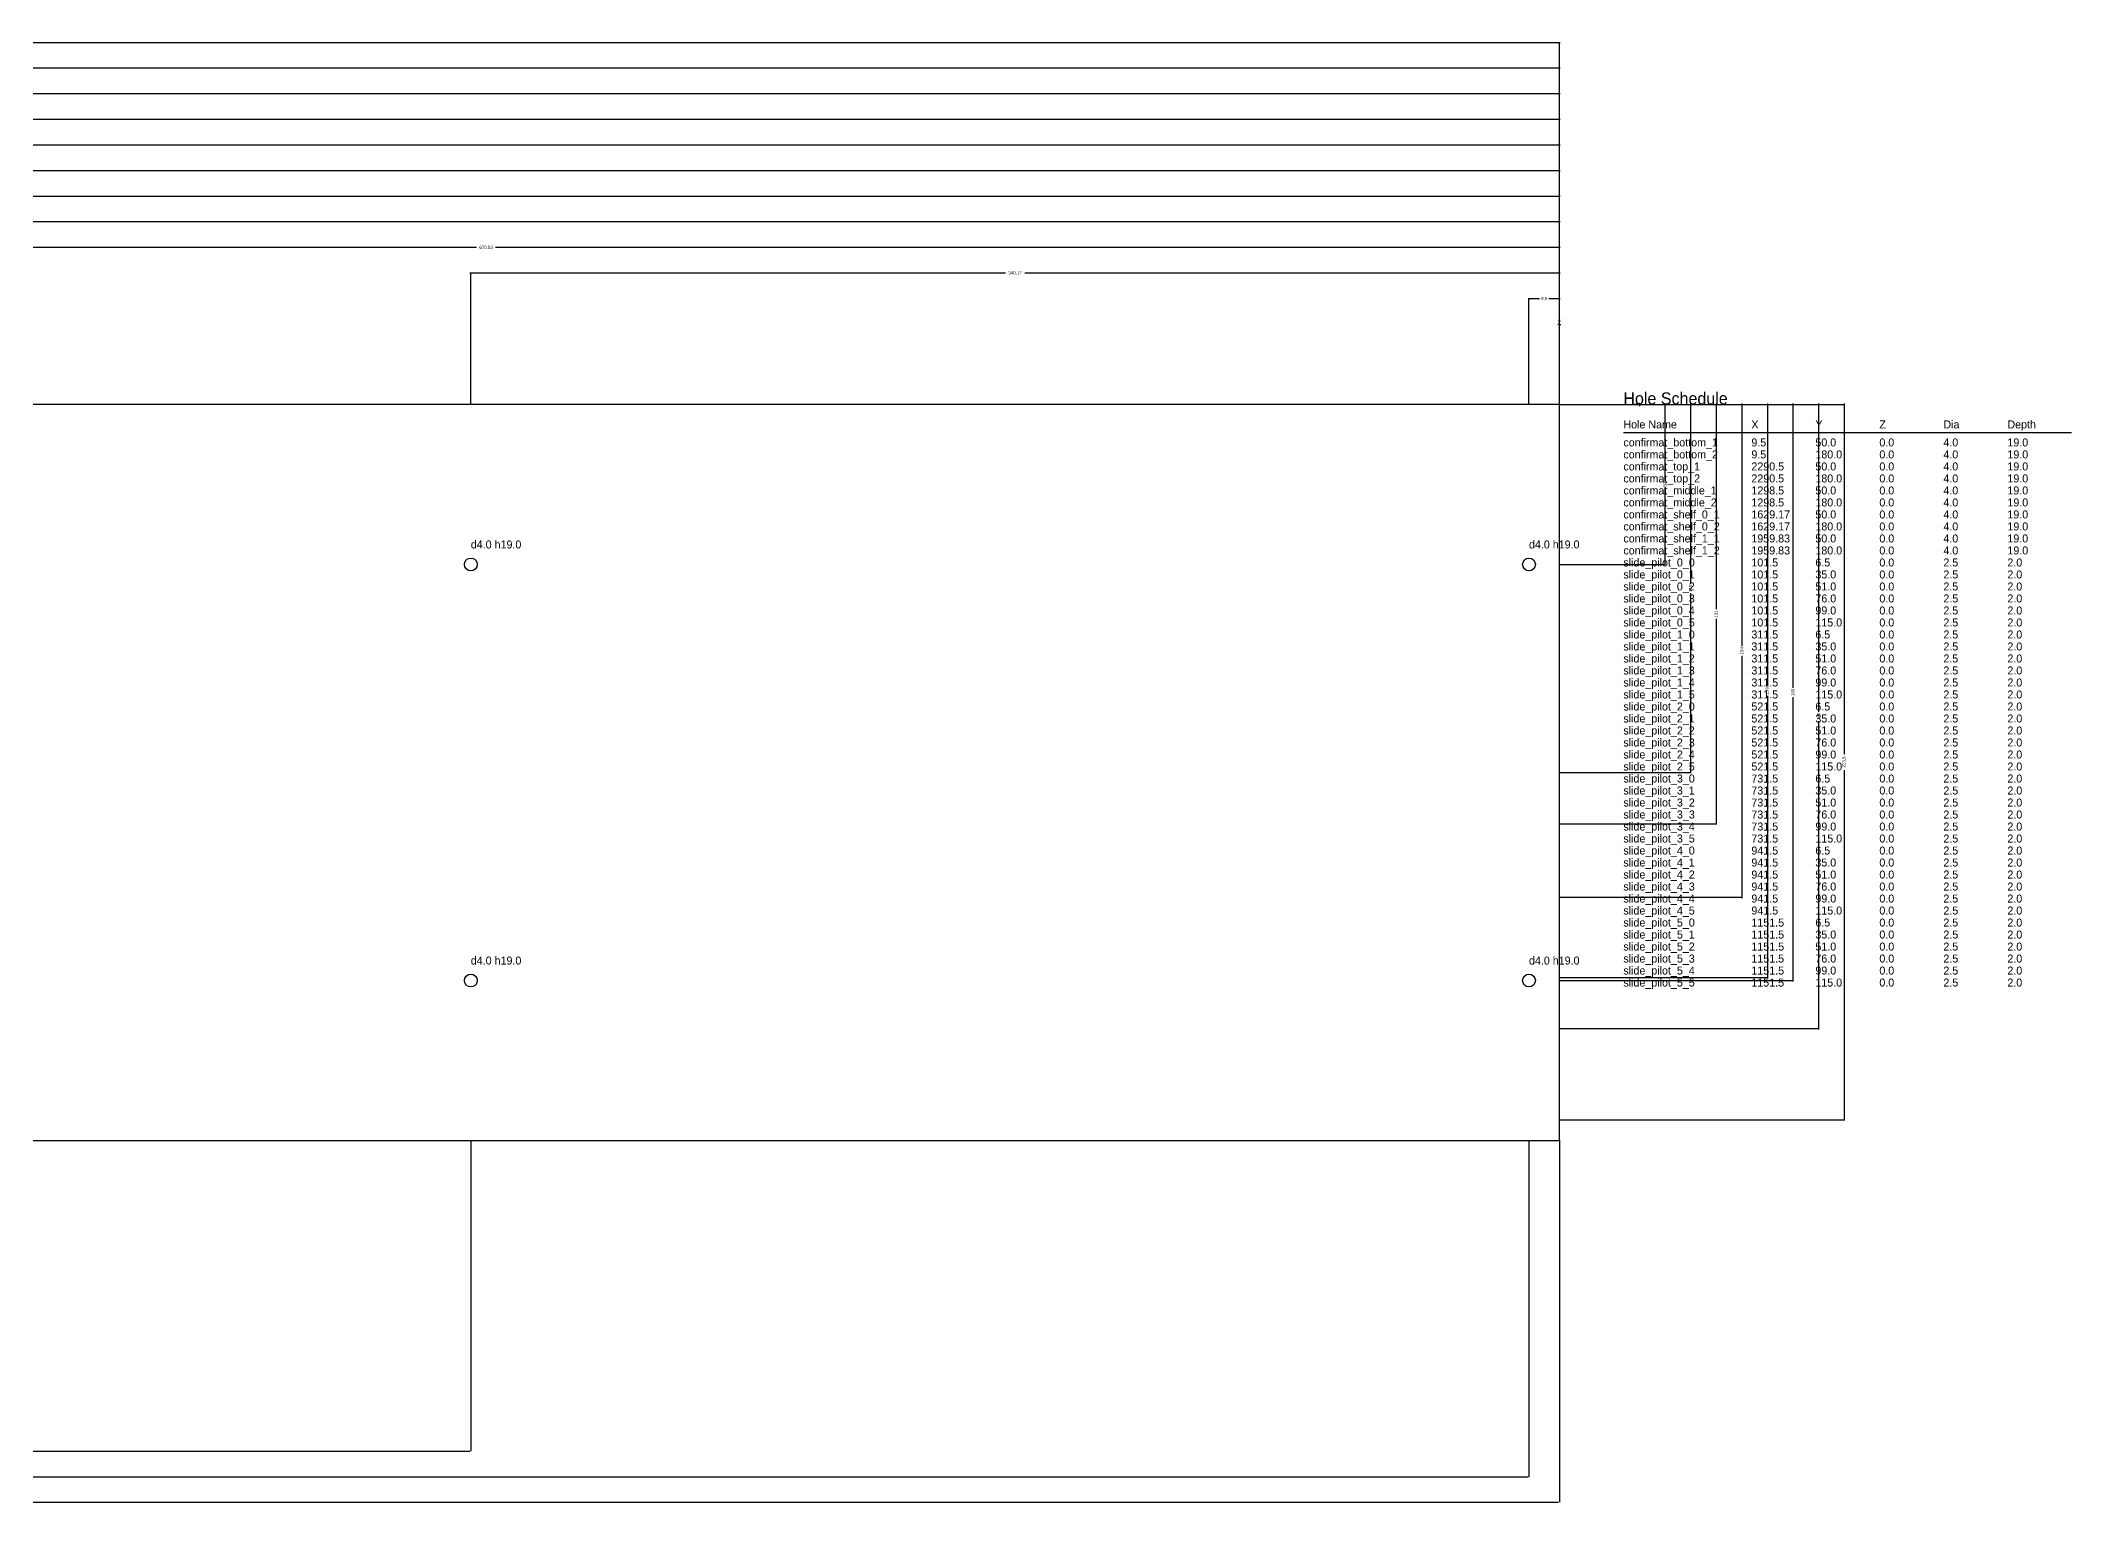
# Model space of a CAD drawing. Header units: millimetres. Extents: x -90 to 2460, y -114 to 344.
# Drawn here: x 1825 to 2460, y -114 to 344 of the extents above; entities that cross this region are included whole.
import ezdxf

# ---------------------------------------------------------------- set-up
doc = ezdxf.new("R2010")
doc.units = ezdxf.units.MM
for name, color, linetype in [('ANNOTATION', 6, 'CONTINUOUS'), ('CUT', 1, 'CONTINUOUS'), ('DIMENSION', 3, 'CONTINUOUS'), ('DRILL', 5, 'CONTINUOUS')]:
    doc.layers.add(name, color=color, linetype=linetype)
doc.dimstyles.get("Standard").update_dxf_attribs({"dimtxt": 2.5, "dimasz": 2.5, "dimexe": 1.25, "dimexo": 0.625, "dimtad": 1, "dimcen": 2.5, "dimazin": 3, "dimtfac": 1, "dimtmove": 0, "dimatfit": 3})

# ---------------------------------------------------------------- blocks, each defined once
blk = doc.blocks.new('_CLOSEDFILLED')
at = {"color": 0, "linetype": 'BYBLOCK'}
blk.add_solid([(-1, 0.2), (0, 0), (-1, -0.2)], dxfattribs=at)
blk = doc.blocks.new('*D10')
for p, q in [((0, 0), (0, -97)), ((1959.83, 0), (1959.83, -97)), ((0.25, -97), (976.415, -97)), ((983.415, -97), (1959.58, -97))]:
    blk.add_line(p, q)
at = {"layer": 'Defpoints'}
for p in [(0, 0), (1959.83, 0), (0, -97)]:
    blk.add_point(p, dxfattribs=at)
at = {"layer": 'DIMENSION', "xscale": 0.25, "yscale": 0.25, "rotation": 180}
blk.add_blockref('_CLOSEDFILLED', (0, -97), dxfattribs=at)
at = {"layer": 'DIMENSION', "xscale": 0.25, "yscale": 0.25}
blk.add_blockref('_CLOSEDFILLED', (1959.83, -97), dxfattribs=at)
at = {"layer": 'DIMENSION', "insert": (979.915, -97), "char_height": 1, "attachment_point": 5}
blk.add_mtext('1959,83', dxfattribs=at)
blk = doc.blocks.new('*D11')
for p, q in [((0, 0), (0, -105)), ((2290.5, 0), (2290.5, -105)), ((0.25, -105), (1142.25, -105)), ((1148.25, -105), (2290.25, -105))]:
    blk.add_line(p, q)
at = {"layer": 'Defpoints'}
for p in [(0, 0), (2290.5, 0), (0, -105)]:
    blk.add_point(p, dxfattribs=at)
at = {"layer": 'DIMENSION', "xscale": 0.25, "yscale": 0.25, "rotation": 180}
blk.add_blockref('_CLOSEDFILLED', (0, -105), dxfattribs=at)
at = {"layer": 'DIMENSION', "xscale": 0.25, "yscale": 0.25}
blk.add_blockref('_CLOSEDFILLED', (2290.5, -105), dxfattribs=at)
at = {"layer": 'DIMENSION', "insert": (1145.25, -105), "char_height": 1, "attachment_point": 5}
blk.add_mtext('2290,5', dxfattribs=at)
blk = doc.blocks.new('*D12')
for p, q in [((0, 0), (0, -113)), ((2300, 0), (2300, -113)), ((0.25, -113), (1148, -113)), ((1152, -113), (2299.75, -113))]:
    blk.add_line(p, q)
at = {"layer": 'Defpoints'}
for p in [(0, 0), (2300, 0), (0, -113)]:
    blk.add_point(p, dxfattribs=at)
at = {"layer": 'DIMENSION', "xscale": 0.25, "yscale": 0.25, "rotation": 180}
blk.add_blockref('_CLOSEDFILLED', (0, -113), dxfattribs=at)
at = {"layer": 'DIMENSION', "xscale": 0.25, "yscale": 0.25}
blk.add_blockref('_CLOSEDFILLED', (2300, -113), dxfattribs=at)
at = {"layer": 'DIMENSION', "insert": (1150, -113), "char_height": 1, "attachment_point": 5}
blk.add_mtext('2300', dxfattribs=at)
blk = doc.blocks.new('*D13')
for p, q in [((2299.75, 255), (2299.5, 255)), ((2300, 230), (2300, 255)), ((2300, 230), (2300, 255)), ((2300, 255), (2300, 255)), ((2300.25, 255), (2300.5, 255))]:
    blk.add_line(p, q)
at = {"layer": 'Defpoints'}
for p in [(2300, 255), (2300, 230), (2300, 230)]:
    blk.add_point(p, dxfattribs=at)
at = {"layer": 'DIMENSION', "xscale": 0.25, "yscale": 0.25}
blk.add_blockref('_CLOSEDFILLED', (2300, 255), dxfattribs=at)
at = {"layer": 'DIMENSION', "xscale": 0.25, "yscale": 0.25, "rotation": 180}
blk.add_blockref('_CLOSEDFILLED', (2300, 255), dxfattribs=at)
at = {"layer": 'DIMENSION', "insert": (2300, 256.125), "char_height": 1, "attachment_point": 5}
blk.add_mtext('0', dxfattribs=at)
blk = doc.blocks.new('*D14')
for p, q in [((2293.75, 263), (2290.25, 263)), ((2290.5, 230), (2290.5, 263)), ((2300.25, 263), (2296.75, 263)), ((2300, 230), (2300, 263))]:
    blk.add_line(p, q)
at = {"layer": 'Defpoints'}
for p in [(2300, 263), (2290.5, 230), (2300, 230)]:
    blk.add_point(p, dxfattribs=at)
at = {"layer": 'DIMENSION', "xscale": 0.25, "yscale": 0.25}
blk.add_blockref('_CLOSEDFILLED', (2290.5, 263), dxfattribs=at)
at = {"layer": 'DIMENSION', "xscale": 0.25, "yscale": 0.25, "rotation": 180}
blk.add_blockref('_CLOSEDFILLED', (2300, 263), dxfattribs=at)
at = {"layer": 'DIMENSION', "insert": (2295.25, 263), "char_height": 1, "attachment_point": 5}
blk.add_mtext('9,5', dxfattribs=at)
blk = doc.blocks.new('*D15')
for p, q in [((2126.915, 271), (1959.58, 271)), ((1959.83, 230), (1959.83, 271)), ((2300.25, 271), (2132.915, 271)), ((2300, 230), (2300, 271))]:
    blk.add_line(p, q)
at = {"layer": 'Defpoints'}
for p in [(2300, 271), (1959.83, 230), (2300, 230)]:
    blk.add_point(p, dxfattribs=at)
at = {"layer": 'DIMENSION', "xscale": 0.25, "yscale": 0.25}
blk.add_blockref('_CLOSEDFILLED', (1959.83, 271), dxfattribs=at)
at = {"layer": 'DIMENSION', "xscale": 0.25, "yscale": 0.25, "rotation": 180}
blk.add_blockref('_CLOSEDFILLED', (2300, 271), dxfattribs=at)
at = {"layer": 'DIMENSION', "insert": (2129.915, 271), "char_height": 1, "attachment_point": 5}
blk.add_mtext('340,17', dxfattribs=at)
blk = doc.blocks.new('*D16')
for p, q in [((1961.585, 279), (1628.92, 279)), ((1629.17, 230), (1629.17, 279)), ((2300.25, 279), (1967.585, 279)), ((2300, 230), (2300, 279))]:
    blk.add_line(p, q)
at = {"layer": 'Defpoints'}
for p in [(2300, 279), (1629.17, 230), (2300, 230)]:
    blk.add_point(p, dxfattribs=at)
at = {"layer": 'DIMENSION', "xscale": 0.25, "yscale": 0.25}
blk.add_blockref('_CLOSEDFILLED', (1629.17, 279), dxfattribs=at)
at = {"layer": 'DIMENSION', "xscale": 0.25, "yscale": 0.25, "rotation": 180}
blk.add_blockref('_CLOSEDFILLED', (2300, 279), dxfattribs=at)
at = {"layer": 'DIMENSION', "insert": (1964.585, 279), "char_height": 1, "attachment_point": 5}
blk.add_mtext('670,83', dxfattribs=at)
blk = doc.blocks.new('*D17')
for p, q in [((1796.25, 287), (1298.25, 287)), ((1298.5, 230), (1298.5, 287)), ((2300.25, 287), (1802.25, 287)), ((2300, 230), (2300, 287))]:
    blk.add_line(p, q)
at = {"layer": 'Defpoints'}
for p in [(2300, 287), (1298.5, 230), (2300, 230)]:
    blk.add_point(p, dxfattribs=at)
at = {"layer": 'DIMENSION', "xscale": 0.25, "yscale": 0.25}
blk.add_blockref('_CLOSEDFILLED', (1298.5, 287), dxfattribs=at)
at = {"layer": 'DIMENSION', "xscale": 0.25, "yscale": 0.25, "rotation": 180}
blk.add_blockref('_CLOSEDFILLED', (2300, 287), dxfattribs=at)
at = {"layer": 'DIMENSION', "insert": (1799.25, 287), "char_height": 1, "attachment_point": 5}
blk.add_mtext('1001,5', dxfattribs=at)
blk = doc.blocks.new('*D18')
for p, q in [((1722.75, 295), (1151.25, 295)), ((1151.5, 230), (1151.5, 295)), ((2300.25, 295), (1728.75, 295)), ((2300, 230), (2300, 295))]:
    blk.add_line(p, q)
at = {"layer": 'Defpoints'}
for p in [(2300, 295), (1151.5, 230), (2300, 230)]:
    blk.add_point(p, dxfattribs=at)
at = {"layer": 'DIMENSION', "xscale": 0.25, "yscale": 0.25}
blk.add_blockref('_CLOSEDFILLED', (1151.5, 295), dxfattribs=at)
at = {"layer": 'DIMENSION', "xscale": 0.25, "yscale": 0.25, "rotation": 180}
blk.add_blockref('_CLOSEDFILLED', (2300, 295), dxfattribs=at)
at = {"layer": 'DIMENSION', "insert": (1725.75, 295), "char_height": 1, "attachment_point": 5}
blk.add_mtext('1148,5', dxfattribs=at)
blk = doc.blocks.new('*D19')
for p, q in [((1617.75, 303), (941.25, 303)), ((941.5, 230), (941.5, 303)), ((2300.25, 303), (1623.75, 303)), ((2300, 230), (2300, 303))]:
    blk.add_line(p, q)
at = {"layer": 'Defpoints'}
for p in [(2300, 303), (941.5, 230), (2300, 230)]:
    blk.add_point(p, dxfattribs=at)
at = {"layer": 'DIMENSION', "xscale": 0.25, "yscale": 0.25}
blk.add_blockref('_CLOSEDFILLED', (941.5, 303), dxfattribs=at)
at = {"layer": 'DIMENSION', "xscale": 0.25, "yscale": 0.25, "rotation": 180}
blk.add_blockref('_CLOSEDFILLED', (2300, 303), dxfattribs=at)
at = {"layer": 'DIMENSION', "insert": (1620.75, 303), "char_height": 1, "attachment_point": 5}
blk.add_mtext('1358,5', dxfattribs=at)
blk = doc.blocks.new('*D20')
for p, q in [((1512.75, 311), (731.25, 311)), ((731.5, 230), (731.5, 311)), ((2300.25, 311), (1518.75, 311)), ((2300, 230), (2300, 311))]:
    blk.add_line(p, q)
at = {"layer": 'Defpoints'}
for p in [(2300, 311), (731.5, 230), (2300, 230)]:
    blk.add_point(p, dxfattribs=at)
at = {"layer": 'DIMENSION', "xscale": 0.25, "yscale": 0.25}
blk.add_blockref('_CLOSEDFILLED', (731.5, 311), dxfattribs=at)
at = {"layer": 'DIMENSION', "xscale": 0.25, "yscale": 0.25, "rotation": 180}
blk.add_blockref('_CLOSEDFILLED', (2300, 311), dxfattribs=at)
at = {"layer": 'DIMENSION', "insert": (1515.75, 311), "char_height": 1, "attachment_point": 5}
blk.add_mtext('1568,5', dxfattribs=at)
blk = doc.blocks.new('*D21')
for p, q in [((1407.75, 319), (521.25, 319)), ((521.5, 230), (521.5, 319)), ((2300.25, 319), (1413.75, 319)), ((2300, 230), (2300, 319))]:
    blk.add_line(p, q)
at = {"layer": 'Defpoints'}
for p in [(2300, 319), (521.5, 230), (2300, 230)]:
    blk.add_point(p, dxfattribs=at)
at = {"layer": 'DIMENSION', "xscale": 0.25, "yscale": 0.25}
blk.add_blockref('_CLOSEDFILLED', (521.5, 319), dxfattribs=at)
at = {"layer": 'DIMENSION', "xscale": 0.25, "yscale": 0.25, "rotation": 180}
blk.add_blockref('_CLOSEDFILLED', (2300, 319), dxfattribs=at)
at = {"layer": 'DIMENSION', "insert": (1410.75, 319), "char_height": 1, "attachment_point": 5}
blk.add_mtext('1778,5', dxfattribs=at)
blk = doc.blocks.new('*D22')
for p, q in [((1302.75, 327), (311.25, 327)), ((311.5, 230), (311.5, 327)), ((2300.25, 327), (1308.75, 327)), ((2300, 230), (2300, 327))]:
    blk.add_line(p, q)
at = {"layer": 'Defpoints'}
for p in [(2300, 327), (311.5, 230), (2300, 230)]:
    blk.add_point(p, dxfattribs=at)
at = {"layer": 'DIMENSION', "xscale": 0.25, "yscale": 0.25}
blk.add_blockref('_CLOSEDFILLED', (311.5, 327), dxfattribs=at)
at = {"layer": 'DIMENSION', "xscale": 0.25, "yscale": 0.25, "rotation": 180}
blk.add_blockref('_CLOSEDFILLED', (2300, 327), dxfattribs=at)
at = {"layer": 'DIMENSION', "insert": (1305.75, 327), "char_height": 1, "attachment_point": 5}
blk.add_mtext('1988,5', dxfattribs=at)
blk = doc.blocks.new('*D23')
for p, q in [((1197.75, 335), (101.25, 335)), ((101.5, 230), (101.5, 335)), ((2300.25, 335), (1203.75, 335)), ((2300, 230), (2300, 335))]:
    blk.add_line(p, q)
at = {"layer": 'Defpoints'}
for p in [(2300, 335), (101.5, 230), (2300, 230)]:
    blk.add_point(p, dxfattribs=at)
at = {"layer": 'DIMENSION', "xscale": 0.25, "yscale": 0.25}
blk.add_blockref('_CLOSEDFILLED', (101.5, 335), dxfattribs=at)
at = {"layer": 'DIMENSION', "xscale": 0.25, "yscale": 0.25, "rotation": 180}
blk.add_blockref('_CLOSEDFILLED', (2300, 335), dxfattribs=at)
at = {"layer": 'DIMENSION', "insert": (1200.75, 335), "char_height": 1, "attachment_point": 5}
blk.add_mtext('2198,5', dxfattribs=at)
blk = doc.blocks.new('*D24')
for p, q in [((1151.75, 343), (9.25, 343)), ((9.5, 230), (9.5, 343)), ((2300.25, 343), (1157.75, 343)), ((2300, 230), (2300, 343))]:
    blk.add_line(p, q)
at = {"layer": 'Defpoints'}
for p in [(2300, 343), (9.5, 230), (2300, 230)]:
    blk.add_point(p, dxfattribs=at)
at = {"layer": 'DIMENSION', "xscale": 0.25, "yscale": 0.25}
blk.add_blockref('_CLOSEDFILLED', (9.5, 343), dxfattribs=at)
at = {"layer": 'DIMENSION', "xscale": 0.25, "yscale": 0.25, "rotation": 180}
blk.add_blockref('_CLOSEDFILLED', (2300, 343), dxfattribs=at)
at = {"layer": 'DIMENSION', "insert": (1154.75, 343), "char_height": 1, "attachment_point": 5}
blk.add_mtext('2290,5', dxfattribs=at)
blk = doc.blocks.new('*D34')
for p, q in [((2300, 230), (2325, 230)), ((2300, 230), (2325, 230)), ((2325, 230.25), (2325, 230.5)), ((2325, 230), (2325, 230)), ((2325, 229.75), (2325, 229.5))]:
    blk.add_line(p, q)
at = {"layer": 'Defpoints'}
for p in [(2300, 230), (2300, 230), (2325, 230)]:
    blk.add_point(p, dxfattribs=at)
at = {"layer": 'DIMENSION', "xscale": 0.25, "yscale": 0.25}
for rotation in [270, 90]:
    blk.add_blockref('_CLOSEDFILLED', (2325, 230), dxfattribs=dict(at, rotation=rotation))
at = {"layer": 'DIMENSION', "insert": (2323.875, 230), "char_height": 1, "attachment_point": 5, "rotation": 90}
blk.add_mtext('0', dxfattribs=at)
blk = doc.blocks.new('*D35')
for p, q in [((2300, 230), (2333, 230)), ((2333, 230.25), (2333, 206)), ((2333, 204), (2333, 179.75)), ((2300, 180), (2333, 180))]:
    blk.add_line(p, q)
at = {"layer": 'Defpoints'}
for p in [(2300, 230), (2333, 230), (2300, 180)]:
    blk.add_point(p, dxfattribs=at)
at = {"layer": 'DIMENSION', "xscale": 0.25, "yscale": 0.25}
for p, rotation in [((2333, 230), 270), ((2333, 180), 90)]:
    blk.add_blockref('_CLOSEDFILLED', p, dxfattribs=dict(at, rotation=rotation))
at = {"layer": 'DIMENSION', "insert": (2333, 205), "char_height": 1, "attachment_point": 5, "rotation": 90}
blk.add_mtext('50', dxfattribs=at)
blk = doc.blocks.new('*D36')
for p, q in [((2300, 230), (2341, 230)), ((2341, 230.25), (2341, 174)), ((2341, 171), (2341, 114.75)), ((2300, 115), (2341, 115))]:
    blk.add_line(p, q)
at = {"layer": 'Defpoints'}
for p in [(2300, 230), (2341, 230), (2300, 115)]:
    blk.add_point(p, dxfattribs=at)
at = {"layer": 'DIMENSION', "xscale": 0.25, "yscale": 0.25}
for p, rotation in [((2341, 230), 270), ((2341, 115), 90)]:
    blk.add_blockref('_CLOSEDFILLED', p, dxfattribs=dict(at, rotation=rotation))
at = {"layer": 'DIMENSION', "insert": (2341, 172.5), "char_height": 1, "attachment_point": 5, "rotation": 90}
blk.add_mtext('115', dxfattribs=at)
blk = doc.blocks.new('*D37')
for p, q in [((2300, 230), (2349, 230)), ((2349, 230.25), (2349, 166)), ((2349, 163), (2349, 98.75)), ((2300, 99), (2349, 99))]:
    blk.add_line(p, q)
at = {"layer": 'Defpoints'}
for p in [(2300, 230), (2349, 230), (2300, 99)]:
    blk.add_point(p, dxfattribs=at)
at = {"layer": 'DIMENSION', "xscale": 0.25, "yscale": 0.25}
for p, rotation in [((2349, 230), 270), ((2349, 99), 90)]:
    blk.add_blockref('_CLOSEDFILLED', p, dxfattribs=dict(at, rotation=rotation))
at = {"layer": 'DIMENSION', "insert": (2349, 164.5), "char_height": 1, "attachment_point": 5, "rotation": 90}
blk.add_mtext('131', dxfattribs=at)
blk = doc.blocks.new('*D38')
for p, q in [((2300, 230), (2357, 230)), ((2357, 230.25), (2357, 154.5)), ((2357, 151.5), (2357, 75.75)), ((2300, 76), (2357, 76))]:
    blk.add_line(p, q)
at = {"layer": 'Defpoints'}
for p in [(2300, 230), (2357, 230), (2300, 76)]:
    blk.add_point(p, dxfattribs=at)
at = {"layer": 'DIMENSION', "xscale": 0.25, "yscale": 0.25}
for p, rotation in [((2357, 230), 270), ((2357, 76), 90)]:
    blk.add_blockref('_CLOSEDFILLED', p, dxfattribs=dict(at, rotation=rotation))
at = {"layer": 'DIMENSION', "insert": (2357, 153), "char_height": 1, "attachment_point": 5, "rotation": 90}
blk.add_mtext('154', dxfattribs=at)
blk = doc.blocks.new('*D39')
for p, q in [((2300, 230), (2365, 230)), ((2365, 230.25), (2365, 142)), ((2365, 139), (2365, 50.75)), ((2300, 51), (2365, 51))]:
    blk.add_line(p, q)
at = {"layer": 'Defpoints'}
for p in [(2300, 230), (2365, 230), (2300, 51)]:
    blk.add_point(p, dxfattribs=at)
at = {"layer": 'DIMENSION', "xscale": 0.25, "yscale": 0.25}
for p, rotation in [((2365, 230), 270), ((2365, 51), 90)]:
    blk.add_blockref('_CLOSEDFILLED', p, dxfattribs=dict(at, rotation=rotation))
at = {"layer": 'DIMENSION', "insert": (2365, 140.5), "char_height": 1, "attachment_point": 5, "rotation": 90}
blk.add_mtext('179', dxfattribs=at)
blk = doc.blocks.new('*D40')
for p, q in [((2300, 230), (2373, 230)), ((2373, 230.25), (2373, 141.5)), ((2373, 138.5), (2373, 49.75)), ((2300, 50), (2373, 50))]:
    blk.add_line(p, q)
at = {"layer": 'Defpoints'}
for p in [(2300, 230), (2373, 230), (2300, 50)]:
    blk.add_point(p, dxfattribs=at)
at = {"layer": 'DIMENSION', "xscale": 0.25, "yscale": 0.25}
for p, rotation in [((2373, 230), 270), ((2373, 50), 90)]:
    blk.add_blockref('_CLOSEDFILLED', p, dxfattribs=dict(at, rotation=rotation))
at = {"layer": 'DIMENSION', "insert": (2373, 140), "char_height": 1, "attachment_point": 5, "rotation": 90}
blk.add_mtext('180', dxfattribs=at)
blk = doc.blocks.new('*D41')
for p, q in [((2300, 230), (2381, 230)), ((2381, 230.25), (2381, 134)), ((2381, 131), (2381, 34.75)), ((2300, 35), (2381, 35))]:
    blk.add_line(p, q)
at = {"layer": 'Defpoints'}
for p in [(2300, 230), (2381, 230), (2300, 35)]:
    blk.add_point(p, dxfattribs=at)
at = {"layer": 'DIMENSION', "xscale": 0.25, "yscale": 0.25}
for p, rotation in [((2381, 230), 270), ((2381, 35), 90)]:
    blk.add_blockref('_CLOSEDFILLED', p, dxfattribs=dict(at, rotation=rotation))
at = {"layer": 'DIMENSION', "insert": (2381, 132.5), "char_height": 1, "attachment_point": 5, "rotation": 90}
blk.add_mtext('195', dxfattribs=at)
blk = doc.blocks.new('*D42')
for p, q in [((2300, 230), (2389, 230)), ((2389, 230.25), (2389, 120.75)), ((2389, 115.75), (2389, 6.25)), ((2300, 6.5), (2389, 6.5))]:
    blk.add_line(p, q)
at = {"layer": 'Defpoints'}
for p in [(2300, 230), (2389, 230), (2300, 6.5)]:
    blk.add_point(p, dxfattribs=at)
at = {"layer": 'DIMENSION', "xscale": 0.25, "yscale": 0.25}
for p, rotation in [((2389, 230), 270), ((2389, 6.5), 90)]:
    blk.add_blockref('_CLOSEDFILLED', p, dxfattribs=dict(at, rotation=rotation))
at = {"layer": 'DIMENSION', "insert": (2389, 118.25), "char_height": 1, "attachment_point": 5, "rotation": 90}
blk.add_mtext('223,5', dxfattribs=at)

msp = doc.modelspace()

# ---------------------------------------------------------------- linework, layer by layer
at = {"layer": 'ANNOTATION'}
msp.add_line((2320, 221.25), (2460, 221.25), dxfattribs=at)
at = {"layer": 'CUT'}
msp.add_lwpolyline([(0, 0), (2300, 0), (2300, 230), (0, 230)], close=True, dxfattribs=at)
at = {"layer": 'DRILL'}
for points in [[(1957.83, 180), (1957.99, 180.765), (1958.42, 181.414), (1959.07, 181.848), (1959.83, 182), (1960.6, 181.848), (1961.25, 181.414), (1961.68, 180.765), (1961.83, 180), (1961.68, 179.235), (1961.25, 178.586), (1960.6, 178.152), (1959.83, 178), (1959.07, 178.152), (1958.42, 178.586), (1957.99, 179.235)], [(2288.5, 180), (2288.65, 180.765), (2289.09, 181.414), (2289.73, 181.848), (2290.5, 182), (2291.27, 181.848), (2291.91, 181.414), (2292.35, 180.765), (2292.5, 180), (2292.35, 179.235), (2291.91, 178.586), (2291.27, 178.152), (2290.5, 178), (2289.73, 178.152), (2289.09, 178.586), (2288.65, 179.235)], [(1957.83, 50), (1957.99, 50.7654), (1958.42, 51.4142), (1959.07, 51.8478), (1959.83, 52), (1960.6, 51.8478), (1961.25, 51.4142), (1961.68, 50.7654), (1961.83, 50), (1961.68, 49.2346), (1961.25, 48.5858), (1960.6, 48.1522), (1959.83, 48), (1959.07, 48.1522), (1958.42, 48.5858), (1957.99, 49.2346)], [(2288.5, 50), (2288.65, 50.7654), (2289.09, 51.4142), (2289.73, 51.8478), (2290.5, 52), (2291.27, 51.8478), (2291.91, 51.4142), (2292.35, 50.7654), (2292.5, 50), (2292.35, 49.2346), (2291.91, 48.5858), (2291.27, 48.1522), (2290.5, 48), (2289.73, 48.1522), (2289.09, 48.5858), (2288.65, 49.2346)]]:
    msp.add_lwpolyline(points, close=True, dxfattribs=at)

# ---------------------------------------------------------------- texts
at = {"layer": 'ANNOTATION'}
for s, height, p in [('Hole Schedule', 3.75, (2320, 230)), ('Hole Name', 2.5, (2320, 222.5)), ('X', 2.5, (2360, 222.5)), ('Y', 2.5, (2380, 222.5)), ('Z', 2.5, (2400, 222.5)), ('Dia', 2.5, (2420, 222.5)), ('Depth', 2.5, (2440, 222.5)), ('confirmat_bottom_1', 2.5, (2320, 216.875)), ('9.5', 2.5, (2360, 216.875)), ('50.0', 2.5, (2380, 216.875)), ('0.0', 2.5, (2400, 216.875)), ('4.0', 2.5, (2420, 216.875)), ('19.0', 2.5, (2440, 216.875)), ('confirmat_bottom_2', 2.5, (2320, 213.125)), ('confirmat_top_1', 2.5, (2320, 209.375)), ('9.5', 2.5, (2360, 213.125)), ('2290.5', 2.5, (2360, 209.375)), ('50.0', 2.5, (2380, 209.375)), ('180.0', 2.5, (2380, 213.125)), ('0.0', 2.5, (2400, 213.125)), ('0.0', 2.5, (2400, 209.375)), ('4.0', 2.5, (2420, 213.125)), ('4.0', 2.5, (2420, 209.375)), ('19.0', 2.5, (2440, 213.125)), ('19.0', 2.5, (2440, 209.375)), ('confirmat_top_2', 2.5, (2320, 205.625)), ('confirmat_middle_1', 2.5, (2320, 201.875)), ('2290.5', 2.5, (2360, 205.625)), ('1298.5', 2.5, (2360, 201.875)), ('50.0', 2.5, (2380, 201.875)), ('180.0', 2.5, (2380, 205.625)), ('0.0', 2.5, (2400, 205.625)), ('0.0', 2.5, (2400, 201.875)), ('4.0', 2.5, (2420, 205.625)), ('4.0', 2.5, (2420, 201.875)), ('19.0', 2.5, (2440, 205.625)), ('19.0', 2.5, (2440, 201.875)), ('confirmat_middle_2', 2.5, (2320, 198.125)), ('confirmat_shelf_0_1', 2.5, (2320, 194.375)), ('1298.5', 2.5, (2360, 198.125)), ('1629.17', 2.5, (2360, 194.375)), ('50.0', 2.5, (2380, 194.375)), ('180.0', 2.5, (2380, 198.125)), ('0.0', 2.5, (2400, 198.125)), ('0.0', 2.5, (2400, 194.375)), ('4.0', 2.5, (2420, 198.125)), ('4.0', 2.5, (2420, 194.375)), ('19.0', 2.5, (2440, 198.125)), ('19.0', 2.5, (2440, 194.375)), ('confirmat_shelf_0_2', 2.5, (2320, 190.625)), ('1629.17', 2.5, (2360, 190.625)), ('180.0', 2.5, (2380, 190.625)), ('0.0', 2.5, (2400, 190.625)), ('4.0', 2.5, (2420, 190.625)), ('19.0', 2.5, (2440, 190.625)), ('d4.0 h19.0', 2.5, (1959.83, 185)), ('d4.0 h19.0', 2.5, (2290.5, 185)), ('confirmat_shelf_1_1', 2.5, (2320, 186.875)), ('confirmat_shelf_1_2', 2.5, (2320, 183.125)), ('1959.83', 2.5, (2360, 186.875)), ('1959.83', 2.5, (2360, 183.125)), ('50.0', 2.5, (2380, 186.875)), ('180.0', 2.5, (2380, 183.125)), ('0.0', 2.5, (2400, 186.875)), ('0.0', 2.5, (2400, 183.125)), ('4.0', 2.5, (2420, 186.875)), ('4.0', 2.5, (2420, 183.125)), ('19.0', 2.5, (2440, 186.875)), ('19.0', 2.5, (2440, 183.125)), ('slide_pilot_0_0', 2.5, (2320, 179.375)), ('slide_pilot_0_1', 2.5, (2320, 175.625)), ('101.5', 2.5, (2360, 179.375)), ('101.5', 2.5, (2360, 175.625)), ('35.0', 2.5, (2380, 175.625)), ('6.5', 2.5, (2380, 179.375)), ('0.0', 2.5, (2400, 179.375)), ('0.0', 2.5, (2400, 175.625)), ('2.5', 2.5, (2420, 179.375)), ('2.5', 2.5, (2420, 175.625)), ('2.0', 2.5, (2440, 179.375)), ('2.0', 2.5, (2440, 175.625)), ('slide_pilot_0_2', 2.5, (2320, 171.875)), ('101.5', 2.5, (2360, 171.875)), ('51.0', 2.5, (2380, 171.875)), ('0.0', 2.5, (2400, 171.875)), ('2.5', 2.5, (2420, 171.875)), ('2.0', 2.5, (2440, 171.875)), ('slide_pilot_0_3', 2.5, (2320, 168.125)), ('slide_pilot_0_4', 2.5, (2320, 164.375)), ('101.5', 2.5, (2360, 168.125)), ('101.5', 2.5, (2360, 164.375)), ('99.0', 2.5, (2380, 164.375)), ('76.0', 2.5, (2380, 168.125)), ('0.0', 2.5, (2400, 168.125)), ('0.0', 2.5, (2400, 164.375)), ('2.5', 2.5, (2420, 168.125)), ('2.5', 2.5, (2420, 164.375)), ('2.0', 2.5, (2440, 168.125)), ('2.0', 2.5, (2440, 164.375)), ('slide_pilot_0_5', 2.5, (2320, 160.625)), ('slide_pilot_1_0', 2.5, (2320, 156.875)), ('311.5', 2.5, (2360, 156.875)), ('101.5', 2.5, (2360, 160.625)), ('6.5', 2.5, (2380, 156.875)), ('115.0', 2.5, (2380, 160.625)), ('0.0', 2.5, (2400, 160.625)), ('0.0', 2.5, (2400, 156.875)), ('2.5', 2.5, (2420, 160.625)), ('2.5', 2.5, (2420, 156.875)), ('2.0', 2.5, (2440, 160.625)), ('2.0', 2.5, (2440, 156.875)), ('slide_pilot_1_1', 2.5, (2320, 153.125)), ('311.5', 2.5, (2360, 153.125)), ('35.0', 2.5, (2380, 153.125)), ('0.0', 2.5, (2400, 153.125)), ('2.5', 2.5, (2420, 153.125)), ('2.0', 2.5, (2440, 153.125)), ('slide_pilot_1_2', 2.5, (2320, 149.375)), ('slide_pilot_1_3', 2.5, (2320, 145.625)), ('311.5', 2.5, (2360, 149.375)), ('311.5', 2.5, (2360, 145.625)), ('51.0', 2.5, (2380, 149.375)), ('76.0', 2.5, (2380, 145.625)), ('0.0', 2.5, (2400, 149.375)), ('0.0', 2.5, (2400, 145.625)), ('2.5', 2.5, (2420, 149.375)), ('2.5', 2.5, (2420, 145.625)), ('2.0', 2.5, (2440, 149.375)), ('2.0', 2.5, (2440, 145.625)), ('slide_pilot_1_4', 2.5, (2320, 141.875)), ('slide_pilot_1_5', 2.5, (2320, 138.125)), ('311.5', 2.5, (2360, 141.875)), ('311.5', 2.5, (2360, 138.125)), ('99.0', 2.5, (2380, 141.875)), ('115.0', 2.5, (2380, 138.125)), ('0.0', 2.5, (2400, 141.875)), ('0.0', 2.5, (2400, 138.125)), ('2.5', 2.5, (2420, 141.875)), ('2.5', 2.5, (2420, 138.125)), ('2.0', 2.5, (2440, 141.875)), ('2.0', 2.5, (2440, 138.125)), ('slide_pilot_2_0', 2.5, (2320, 134.375)), ('521.5', 2.5, (2360, 134.375)), ('6.5', 2.5, (2380, 134.375)), ('0.0', 2.5, (2400, 134.375)), ('2.5', 2.5, (2420, 134.375)), ('2.0', 2.5, (2440, 134.375)), ('slide_pilot_2_1', 2.5, (2320, 130.625)), ('slide_pilot_2_2', 2.5, (2320, 126.875)), ('521.5', 2.5, (2360, 130.625)), ('521.5', 2.5, (2360, 126.875)), ('35.0', 2.5, (2380, 130.625)), ('51.0', 2.5, (2380, 126.875)), ('0.0', 2.5, (2400, 130.625)), ('0.0', 2.5, (2400, 126.875)), ('2.5', 2.5, (2420, 130.625)), ('2.5', 2.5, (2420, 126.875)), ('2.0', 2.5, (2440, 130.625)), ('2.0', 2.5, (2440, 126.875)), ('slide_pilot_2_3', 2.5, (2320, 123.125)), ('slide_pilot_2_4', 2.5, (2320, 119.375)), ('521.5', 2.5, (2360, 123.125)), ('521.5', 2.5, (2360, 119.375)), ('99.0', 2.5, (2380, 119.375)), ('76.0', 2.5, (2380, 123.125)), ('0.0', 2.5, (2400, 123.125)), ('0.0', 2.5, (2400, 119.375)), ('2.5', 2.5, (2420, 123.125)), ('2.5', 2.5, (2420, 119.375)), ('2.0', 2.5, (2440, 123.125)), ('2.0', 2.5, (2440, 119.375)), ('slide_pilot_2_5', 2.5, (2320, 115.625)), ('slide_pilot_3_0', 2.5, (2320, 111.875)), ('521.5', 2.5, (2360, 115.625)), ('731.5', 2.5, (2360, 111.875)), ('6.5', 2.5, (2380, 111.875)), ('115.0', 2.5, (2380, 115.625)), ('0.0', 2.5, (2400, 115.625)), ('0.0', 2.5, (2400, 111.875)), ('2.5', 2.5, (2420, 115.625)), ('2.5', 2.5, (2420, 111.875)), ('2.0', 2.5, (2440, 115.625)), ('2.0', 2.5, (2440, 111.875)), ('slide_pilot_3_1', 2.5, (2320, 108.125)), ('731.5', 2.5, (2360, 108.125)), ('35.0', 2.5, (2380, 108.125)), ('0.0', 2.5, (2400, 108.125)), ('2.5', 2.5, (2420, 108.125)), ('2.0', 2.5, (2440, 108.125)), ('slide_pilot_3_2', 2.5, (2320, 104.375)), ('slide_pilot_3_3', 2.5, (2320, 100.625)), ('731.5', 2.5, (2360, 104.375)), ('731.5', 2.5, (2360, 100.625)), ('51.0', 2.5, (2380, 104.375)), ('76.0', 2.5, (2380, 100.625)), ('0.0', 2.5, (2400, 104.375)), ('0.0', 2.5, (2400, 100.625)), ('2.5', 2.5, (2420, 104.375)), ('2.5', 2.5, (2420, 100.625)), ('2.0', 2.5, (2440, 104.375)), ('2.0', 2.5, (2440, 100.625)), ('slide_pilot_3_4', 2.5, (2320, 96.875)), ('slide_pilot_3_5', 2.5, (2320, 93.125)), ('731.5', 2.5, (2360, 96.875)), ('731.5', 2.5, (2360, 93.125)), ('99.0', 2.5, (2380, 96.875)), ('115.0', 2.5, (2380, 93.125)), ('0.0', 2.5, (2400, 96.875)), ('0.0', 2.5, (2400, 93.125)), ('2.5', 2.5, (2420, 96.875)), ('2.5', 2.5, (2420, 93.125)), ('2.0', 2.5, (2440, 96.875)), ('2.0', 2.5, (2440, 93.125)), ('slide_pilot_4_0', 2.5, (2320, 89.375)), ('941.5', 2.5, (2360, 89.375)), ('6.5', 2.5, (2380, 89.375)), ('0.0', 2.5, (2400, 89.375)), ('2.5', 2.5, (2420, 89.375)), ('2.0', 2.5, (2440, 89.375)), ('slide_pilot_4_1', 2.5, (2320, 85.625)), ('slide_pilot_4_2', 2.5, (2320, 81.875)), ('941.5', 2.5, (2360, 85.625)), ('941.5', 2.5, (2360, 81.875)), ('35.0', 2.5, (2380, 85.625)), ('51.0', 2.5, (2380, 81.875)), ('0.0', 2.5, (2400, 85.625)), ('0.0', 2.5, (2400, 81.875)), ('2.5', 2.5, (2420, 85.625)), ('2.5', 2.5, (2420, 81.875)), ('2.0', 2.5, (2440, 85.625)), ('2.0', 2.5, (2440, 81.875)), ('slide_pilot_4_3', 2.5, (2320, 78.125)), ('slide_pilot_4_4', 2.5, (2320, 74.375)), ('941.5', 2.5, (2360, 78.125)), ('941.5', 2.5, (2360, 74.375)), ('99.0', 2.5, (2380, 74.375)), ('76.0', 2.5, (2380, 78.125)), ('0.0', 2.5, (2400, 78.125)), ('0.0', 2.5, (2400, 74.375)), ('2.5', 2.5, (2420, 78.125)), ('2.5', 2.5, (2420, 74.375)), ('2.0', 2.5, (2440, 78.125)), ('2.0', 2.5, (2440, 74.375)), ('slide_pilot_4_5', 2.5, (2320, 70.625)), ('941.5', 2.5, (2360, 70.625)), ('115.0', 2.5, (2380, 70.625)), ('0.0', 2.5, (2400, 70.625)), ('2.5', 2.5, (2420, 70.625)), ('2.0', 2.5, (2440, 70.625)), ('slide_pilot_5_0', 2.5, (2320, 66.875)), ('slide_pilot_5_1', 2.5, (2320, 63.125)), ('1151.5', 2.5, (2360, 66.875)), ('1151.5', 2.5, (2360, 63.125)), ('35.0', 2.5, (2380, 63.125)), ('6.5', 2.5, (2380, 66.875)), ('0.0', 2.5, (2400, 66.875)), ('0.0', 2.5, (2400, 63.125)), ('2.5', 2.5, (2420, 66.875)), ('2.5', 2.5, (2420, 63.125)), ('2.0', 2.5, (2440, 66.875)), ('2.0', 2.5, (2440, 63.125)), ('d4.0 h19.0', 2.5, (1959.83, 55)), ('d4.0 h19.0', 2.5, (2290.5, 55)), ('slide_pilot_5_2', 2.5, (2320, 59.375)), ('slide_pilot_5_3', 2.5, (2320, 55.625)), ('1151.5', 2.5, (2360, 59.375)), ('1151.5', 2.5, (2360, 55.625)), ('51.0', 2.5, (2380, 59.375)), ('76.0', 2.5, (2380, 55.625)), ('0.0', 2.5, (2400, 59.375)), ('0.0', 2.5, (2400, 55.625)), ('2.5', 2.5, (2420, 59.375)), ('2.5', 2.5, (2420, 55.625)), ('2.0', 2.5, (2440, 59.375)), ('2.0', 2.5, (2440, 55.625)), ('slide_pilot_5_4', 2.5, (2320, 51.875)), ('1151.5', 2.5, (2360, 51.875)), ('99.0', 2.5, (2380, 51.875)), ('0.0', 2.5, (2400, 51.875)), ('2.5', 2.5, (2420, 51.875)), ('2.0', 2.5, (2440, 51.875)), ('slide_pilot_5_5', 2.5, (2320, 48.125)), ('1151.5', 2.5, (2360, 48.125)), ('115.0', 2.5, (2380, 48.125)), ('0.0', 2.5, (2400, 48.125)), ('2.5', 2.5, (2420, 48.125)), ('2.0', 2.5, (2440, 48.125))]:
    msp.add_text(s, height=height, dxfattribs=at).set_placement(p)

# ---------------------------------------------------------------- dimensions: what is measured, and where the dimension line sits
at = {"layer": 'DIMENSION'}
for base, p1, p2, picture, middle in [((2300, 343), (2300, 230), (9.5, 230), '*D24', (1154.75, 343)), ((2300, 335), (2300, 230), (101.5, 230), '*D23', (1200.75, 335)), ((2300, 327), (2300, 230), (311.5, 230), '*D22', (1305.75, 327)), ((2300, 319), (2300, 230), (521.5, 230), '*D21', (1410.75, 319)), ((2300, 311), (2300, 230), (731.5, 230), '*D20', (1515.75, 311)), ((2300, 303), (2300, 230), (941.5, 230), '*D19', (1620.75, 303)), ((2300, 295), (2300, 230), (1151.5, 230), '*D18', (1725.75, 295)), ((2300, 287), (2300, 230), (1298.5, 230), '*D17', (1799.25, 287)), ((2300, 279), (2300, 230), (1629.17, 230), '*D16', (1964.585, 279)), ((2300, 271), (2300, 230), (1959.83, 230), '*D15', (2129.915, 271)), ((2300, 263), (2300, 230), (2290.5, 230), '*D14', (2295.25, 263)), ((2300, 255), (2300, 230), (2300, 230), '*D13', (2300, 256.125)), ((0, -97), (0, 0), (1959.83, 0), '*D10', (979.915, -97)), ((0, -105), (0, 0), (2290.5, 0), '*D11', (1145.25, -105)), ((0, -113), (0, 0), (2300, 0), '*D12', (1150, -113))]:
    dim = msp.add_linear_dim(base=base, p1=p1, p2=p2, dimstyle='Standard', dxfattribs=at)
    dim.commit()
    dim.dimension.update_dxf_attribs({"geometry": picture, "text_midpoint": middle})
for base, p2, picture, middle in [((2325, 230), (2300, 230), '*D34', (2323.875, 230)), ((2333, 230), (2300, 180), '*D35', (2333, 205)), ((2341, 230), (2300, 115), '*D36', (2341, 172.5)), ((2349, 230), (2300, 99), '*D37', (2349, 164.5)), ((2357, 230), (2300, 76), '*D38', (2357, 153)), ((2365, 230), (2300, 51), '*D39', (2365, 140.5)), ((2373, 230), (2300, 50), '*D40', (2373, 140)), ((2381, 230), (2300, 35), '*D41', (2381, 132.5)), ((2389, 230), (2300, 6.5), '*D42', (2389, 118.25))]:
    dim = msp.add_linear_dim(base=base, p1=(2300, 230), p2=p2, angle=90, dimstyle='Standard', dxfattribs=at)
    dim.commit()
    dim.dimension.update_dxf_attribs({"geometry": picture, "text_midpoint": middle})

doc.saveas('drawing.dxf')
